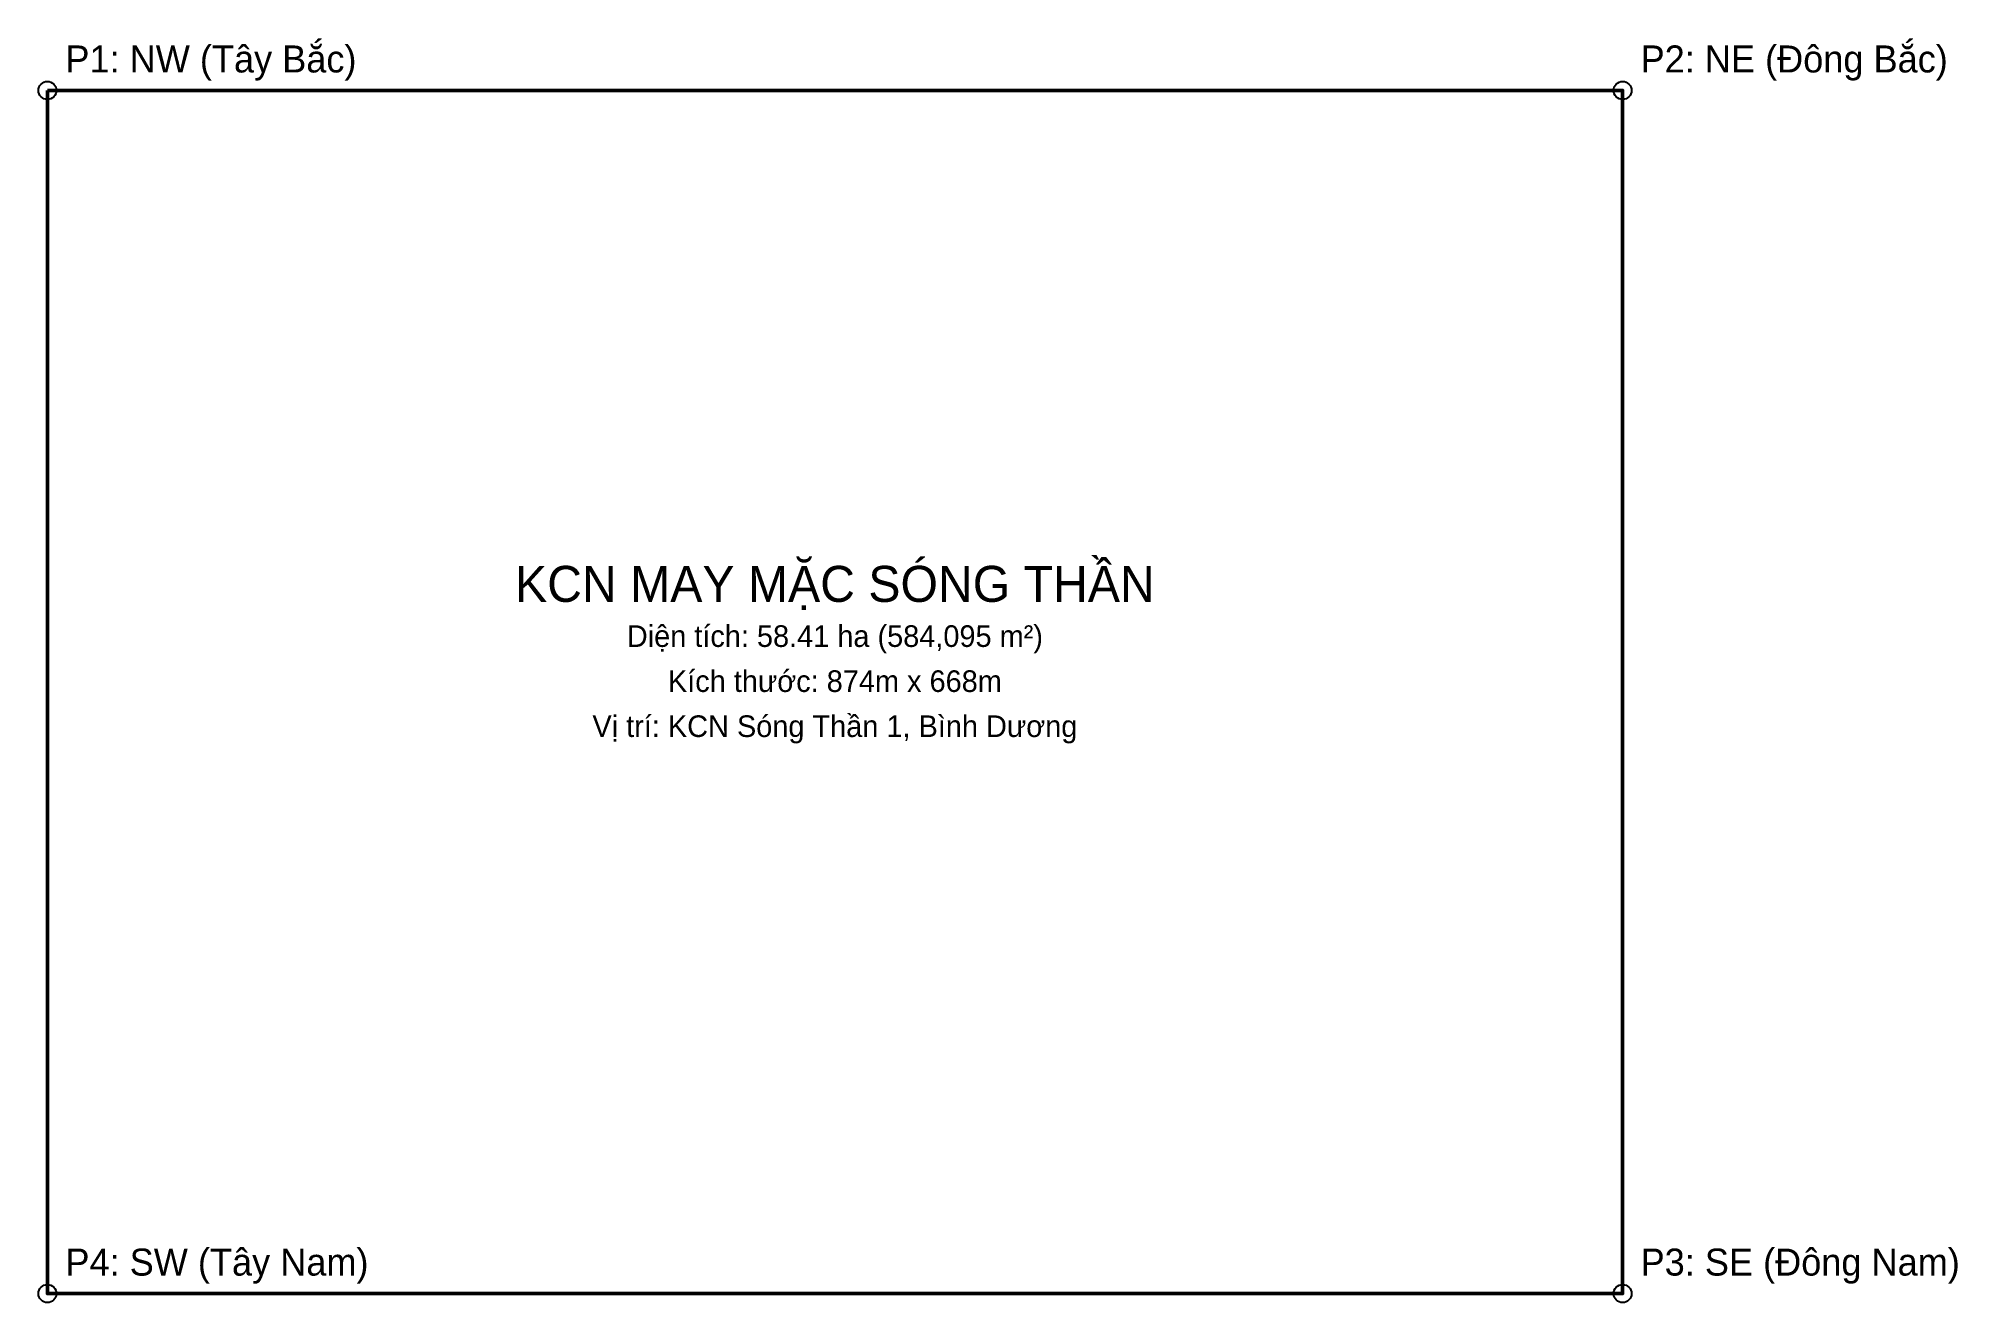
# Model space of a CAD drawing. Header units: metres. Extents: x -5 to 1061, y -5 to 697.
import ezdxf
from ezdxf.enums import TextEntityAlignment as Align

# ---------------------------------------------------------------- set-up
doc = ezdxf.new("R2010")
doc.units = ezdxf.units.M
for name, color, linetype in [('CHU_THICH', 7, 'Continuous'), ('RANH_LO_DAT', 2, 'Continuous'), ('THONG_TIN', 3, 'Continuous')]:
    doc.layers.add(name, color=color, linetype=linetype)

msp = doc.modelspace()

# ---------------------------------------------------------------- linework, layer by layer
at = {"layer": 'CHU_THICH', "color": 1}
for centre in [(0, 667.9), (874.5, 667.9), (0, 0), (874.5, 0)]:
    msp.add_circle(centre, 5, dxfattribs=at)
at = {"layer": 'RANH_LO_DAT', "color": 2, "lineweight": 50}
msp.add_lwpolyline([(0, 667.9), (874.5, 667.9), (874.5, 0), (0, 0), (0, 667.9)], close=True, dxfattribs=at)

# ---------------------------------------------------------------- texts
at = {"layer": 'CHU_THICH'}
for s, p in [('P1: NW (Tây Bắc)', (10, 677.9)), ('P2: NE (Đông Bắc)', (884.5, 677.9)), ('P4: SW (Tây Nam)', (10, 10)), ('P3: SE (Đông Nam)', (884.5, 10))]:
    msp.add_text(s, height=15, dxfattribs=at).set_placement(p)
at = {"layer": 'THONG_TIN'}
for s, height, p in [('KCN MAY MẶC SÓNG THẦN', 20, (437.2, 384)), ('Diện tích: 58.41 ha (584,095 m²)', 12, (437.2, 359)), ('Kích thước: 874m x 668m', 12, (437.2, 334)), ('Vị trí: KCN Sóng Thần 1, Bình Dương', 12, (437.2, 309))]:
    msp.add_text(s, height=height, dxfattribs=at).set_placement(p, align=Align.CENTER)

doc.saveas('drawing.dxf')
